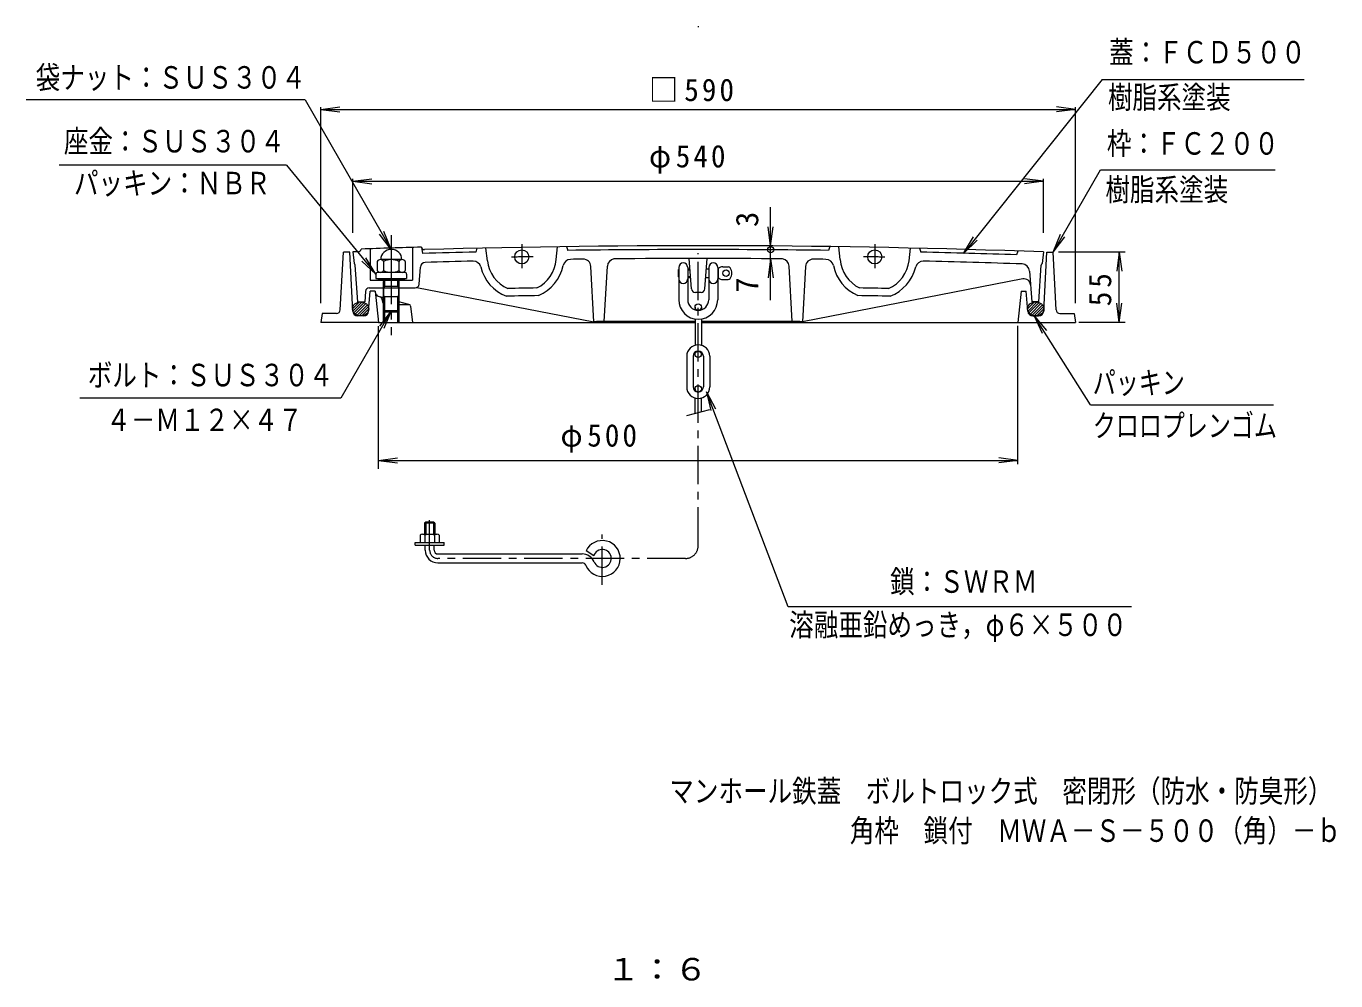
# Model space of a CAD drawing. Units: millimetres, scale not verified. Extents: x -589 to 461, y -801 to 845.
# Drawn here: x -578 to 446, y -801 to -54 of the extents above; entities that cross this region are included whole.
import ezdxf
from ezdxf.enums import TextEntityAlignment as Align

# ---------------------------------------------------------------- set-up
doc = ezdxf.new("R2010")
doc.units = ezdxf.units.MM
doc.header["$LTSCALE"] = 6
doc.header["$PDMODE"] = 32
doc.header["$PDSIZE"] = 4.8
doc.linetypes.add('CHAIN1', pattern=[8, 5, -1, 1, -1])
doc.linetypes.add('CHAIN2', pattern=[12, 9, -1, 1, -1])
for name, color, linetype, lineweight in [('B-1', 2, 'Continuous', 18), ('B-2', 3, 'Continuous', 18), ('B-3', 4, 'Continuous', 18), ('B-4', 7, 'Continuous', 18), ('B-5', 7, 'Continuous', 18), ('B-6', 6, 'Continuous', 18)]:
    doc.layers.add(name, color=color, linetype=linetype, lineweight=lineweight)
doc.layers.add('F-4_F-4ﾚｲﾔ', color=2, linetype='Continuous')
doc.layers.add('F-5_F-5ﾚｲﾔ', color=6, linetype='Continuous')
doc.styles.add('ＭＳ ゴシック', font='')
doc.styles.get('ＭＳ ゴシック').set_extended_font_data('MS Gothic')

msp = doc.modelspace()

# ---------------------------------------------------------------- linework, layer by layer
at = {"layer": 'B-1'}
for p, q in [((-332.059, -275.564), (-329.706, -230.408)), ((-324.707, -230.408), (-329.706, -230.408)), ((-322.397, -276.607), (-324.707, -230.408)), ((217.983, -276.607), (220.292, -230.408)), ((220.292, -230.408), (225.291, -230.408)), ((227.644, -275.564), (225.291, -230.408)), ((-309.936, -276.883), (-308.707, -260.908)), ((-304.707, -260.908), (-308.707, -260.908)), ((-298.207, -266.129), (-300.905, -265.405)), ((200.293, -260.908), (197.793, -285.408)), ((200.293, -260.908), (204.293, -260.908)), ((205.509, -276.715), (204.293, -260.908)), ((-322.479, -274.792), (-317.169, -269.482)), ((-322.171, -276.605), (-315.053, -269.488)), ((-321.409, -277.965), (-313.391, -269.947)), ((-320.345, -279.022), (-312.031, -270.708)), ((-319.011, -279.81), (-310.942, -271.74)), ((-317.381, -280.301), (-310.148, -273.068)), ((-315.323, -280.363), (-309.783, -274.824)), ((-298.505, -270.296), (-299.518, -266.515)), ((-298.207, -285.408), (-298.207, -275.407)), ((-297.206, -285.408), (-297.206, -276.407)), ((-287.206, -285.408), (-287.206, -276.407)), ((-286.207, -285.408), (-286.207, -275.407)), ((-277.064, -272.748), (-275.708, -285.408)), ((205.359, -274.765), (210.67, -269.455)), ((205.667, -276.578), (212.785, -269.461)), ((206.429, -277.938), (214.447, -269.92)), ((207.493, -278.995), (215.807, -270.682)), ((208.827, -279.783), (216.896, -271.713)), ((210.457, -280.274), (217.69, -273.041)), ((212.516, -280.336), (218.055, -274.797)), ((-346.207, -278.408), (-347.207, -285.408)), ((-302.207, -285.408), (-347.207, -285.408)), ((-335.055, -278.408), (-346.207, -278.408)), ((-313.911, -280.408), (-318.402, -280.408)), ((-302.205, -285.408), (-54.707, -285.408)), ((-49.707, -285.408), (242.793, -285.408)), ((209.497, -280.408), (213.988, -280.408))]:
    msp.add_line(p, q, dxfattribs=at)
at = {"layer": 'B-1', "linetype": 'CHAIN2'}
msp.add_line((-304.707, -260.908), (-302.207, -285.408), dxfattribs=at)
at = {"layer": 'B-1'}
for points in [[(-286.207, -271.408), (-278.555, -271.408), (-286.207, -269.352)], [(230.64, -278.408), (241.793, -278.408), (242.793, -285.408)]]:
    msp.add_lwpolyline(points, dxfattribs=at)
for centre, radius, start, end in [((-300.739, -261.408), 4, 172.81946, 267.61752), ((-300.967, -266.903), 1.5, 15.00046, 87.61754), ((-335.055, -275.408), 3, 270, 357.01639), ((-297.056, -269.908), 1.5, 195.00046, 219.88654), ((-278.555, -272.908), 1.5, 6.1163, 90), ((230.64, -275.408), 3, 182.98361, 270), ((-318.402, -276.408), 4, 182.86198, 270), ((-313.911, -276.408), 4, 270, 355.60158), ((209.497, -276.408), 4, 184.39842, 270), ((213.988, -276.408), 4, 270, 357.13802)]:
    msp.add_arc(centre, radius, start, end, dxfattribs=at)
for centre in [(-316.133, -274.908), (211.719, -274.908)]:
    msp.add_ellipse(centre, major_axis=(-6.349, 0), ratio=0.8662, dxfattribs=at)
at = {"layer": 'B-2', "linetype": 'CHAIN2'}
for p, q in [((-52.206, -53.704), (-52.206, -54.587)), ((-292.205, -217.274), (-292.205, -295.542)), ((-190.206, -224.252), (-190.206, -242.981)), ((85.794, -224.252), (85.794, -242.981))]:
    msp.add_line(p, q, dxfattribs=at)
at = {"layer": 'B-2'}
for p, q in [((-322.206, -230.317), (-321.206, -239.408)), ((-308.705, -227.842), (-308.705, -252.408)), ((-275.705, -226.785), (-275.705, -252.408)), ((-268.706, -226.58), (-267.706, -231.554)), ((-225.205, -227.452), (-226.205, -230.475)), ((-217.033, -237.269), (-218.206, -227.293)), ((-163.277, -236.279), (-162.206, -226.263)), ((-155.206, -226.163), (-154.206, -229.15)), ((-57.415, -259.182), (-59.206, -235.456)), ((-46.996, -259.182), (-45.206, -235.456)), ((50.795, -226.163), (49.795, -229.15)), ((58.866, -236.279), (57.795, -226.263)), ((112.622, -237.269), (113.794, -227.293)), ((120.794, -227.452), (121.794, -230.475)), ((197.794, -229.624), (196.794, -232.592)), ((217.794, -230.317), (216.794, -239.408)), ((-318.456, -269.408), (-320.373, -240.653)), ((-270.496, -255.634), (-269.477, -242.192)), ((-133.706, -284.902), (-136.134, -241.659)), ((-125.706, -284.819), (-123.27, -241.402)), ((21.295, -284.819), (18.859, -241.402)), ((31.723, -241.659), (29.294, -284.902)), ((206.911, -245.332), (208.545, -269.408)), ((214.045, -269.408), (215.962, -240.653)), ((-308.705, -252.408), (-275.705, -252.408)), ((-298.205, -252.408), (-298.205, -285.408)), ((-286.205, -252.408), (-286.205, -285.408)), ((201.698, -251.485), (29.294, -284.902)), ((-312.399, -261.205), (-312.956, -269.408)), ((-309.406, -258.408), (-273.487, -258.408)), ((-272.112, -258.074), (-133.706, -284.902)), ((-49.988, -261.956), (-54.423, -261.956)), ((-318.456, -269.408), (-312.956, -269.408)), ((214.045, -269.408), (208.545, -269.408)), ((-54.705, -284.819), (-125.706, -284.819)), ((21.295, -284.819), (-49.706, -284.819))]:
    msp.add_line(p, q, dxfattribs=at)
for centre in [(-190.206, -234.227), (85.794, -234.227)]:
    msp.add_circle(centre, 5.5, dxfattribs=at)
for centre, radius, start, end in [((-52.206, -7725.456), 7499.999, 92.03157, 92.0631), ((-318.17, -227.672), 2.5, 272.03175, 350.48706), ((-52.206, -7725.456), 7502, 91.65373, 92.01286), ((-266.272, -226.01), 2.5, 193.17671, 271.63541), ((-52.206, -7725.456), 7496.998, 91.32991, 91.64719), ((-52.206, -7725.456), 7499.999, 87.9369, 91.63503), ((-52.206, -7725.456), 7496.998, 89.22044, 90.77956), ((-52.206, -7725.456), 7489.999, 89.49545, 90.50455), ((-52.206, -7725.456), 7496.998, 88.09666, 88.67009), ((-321.869, -240.753), 1.5, 3.81369, 63.73802), ((-265.489, -242.494), 4, 91.63226, 175.66931), ((-52.206, -7725.456), 7489.999, 91.34659, 91.63263), ((-228.081, -243.522), 6, 13.7897, 91.34631), ((-190.206, -234.227), 33, 193.7897, 248.65976), ((-190.206, -234.227), 27, 186.47118, 246.25172), ((-190.206, -234.227), 27, 295.89024, 355.64087), ((-190.206, -234.227), 33, 293.47429, 348.321), ((-152.013, -242.121), 6, 90.76416, 168.32083), ((-52.206, -7725.456), 7489.999, 90.68842, 90.76413), ((-142.124, -241.996), 6, 3.21428, 90.68835), ((-117.28, -241.738), 6, 98.37747, 176.79001), ((12.869, -241.738), 6, 3.20999, 81.62253), ((37.713, -241.996), 6, 89.31165, 176.78572), ((-52.206, -7725.456), 7489.999, 89.23587, 89.31158), ((47.602, -242.121), 6, 11.67917, 89.23584), ((85.794, -234.227), 33, 191.679, 246.52571), ((85.794, -234.227), 27, 184.35913, 244.10976), ((85.794, -234.227), 27, 293.74828, 353.52882), ((85.794, -234.227), 33, 291.34024, 346.2103), ((123.671, -243.522), 6, 88.65369, 166.2103), ((-52.206, -7725.456), 7489.999, 88.06172, 88.65341), ((200.925, -245.738), 6, 3.88118, 88.06166), ((217.458, -240.753), 1.5, 116.26198, 176.18631), ((-273.487, -255.408), 3, 270, 355.66893), ((202.65, -256.393), 5, 3.88101, 100.97028), ((-309.406, -261.408), 3, 90, 176.11812), ((-52.206, -7725.456), 7461.999, 90.95871, 91.1519), ((-52.206, -7725.456), 7467.998, 90.96834, 91.14226), ((-54.423, -258.956), 3, 184.31636, 270), ((-49.988, -258.956), 3, 270, 355.68369), ((-52.206, -7725.456), 7461.999, 88.8481, 89.04129), ((-52.206, -7725.456), 7467.998, 88.85774, 89.03166), ((-52.206, -7725.456), 7440.999, 90.56596, 90.62756), ((-52.206, -7725.456), 7440.999, 89.37244, 89.43404)]:
    msp.add_arc(centre, radius, start, end, dxfattribs=at)
at = {"layer": 'B-2', "linetype": 'CHAIN2'}
for start, end in [(90.98744, 91.11569), (88.88431, 89.01256)]:
    msp.add_arc((-52.206, -7725.456), 7492.499, start, end, dxfattribs=at)
at = {"layer": 'B-3', "linetype": 'CHAIN1'}
for p, q in [((-52.206, -460.128), (-52.206, -231.269)), ((-262.206, -463.628), (-262.206, -440.083)), ((-127.206, -490.76), (-127.206, -451.472)), ((-62.206, -470.128), (-255.706, -470.128))]:
    msp.add_line(p, q, dxfattribs=at)
at = {"layer": 'B-3', "color": 2}
for p, q in [((-303.155, -237.722), (-303.155, -244.894)), ((-283.705, -236.308), (-300.705, -236.308)), ((-298.205, -237.722), (-298.205, -244.894)), ((-286.205, -237.722), (-286.205, -244.894)), ((-281.255, -237.722), (-281.255, -244.894))]:
    msp.add_line(p, q, dxfattribs=at)
at = {"layer": 'B-3'}
for p, q in [((-67.955, -244.456), (-67.455, -243.956)), ((-67.955, -244.456), (-67.955, -249.456)), ((-67.955, -244.456), (-67.455, -244.456)), ((-67.455, -242.456), (-67.455, -267.706)), ((-60.455, -242.456), (-60.455, -267.706)), ((-60.455, -243.456), (-58.602, -243.456)), ((-60.455, -244.456), (-58.526, -244.456)), ((-45.809, -243.456), (-43.956, -243.456)), ((-43.956, -242.456), (-43.956, -267.706)), ((-36.956, -242.456), (-36.956, -267.706)), ((-36.956, -243.456), (-36.526, -243.456)), ((-36.526, -243.456), (-36.526, -250.456)), ((-32.956, -241.956), (-28.897, -241.956)), ((-304.205, -247.808), (-304.205, -251.108)), ((-304.205, -251.108), (-280.205, -251.108)), ((-281.705, -246.308), (-302.706, -246.308)), ((-298.206, -276.408), (-298.206, -253.408)), ((-297.206, -257.407), (-297.206, -252.408)), ((-287.206, -257.406), (-287.206, -252.408)), ((-280.205, -247.808), (-280.205, -251.108)), ((-67.955, -249.456), (-67.455, -249.956)), ((-67.955, -249.456), (-67.455, -249.456)), ((-60.455, -249.456), (-58.149, -249.456)), ((-60.455, -250.456), (-58.073, -250.456)), ((-46.338, -250.456), (-43.956, -250.456)), ((-36.956, -250.456), (-36.526, -250.456)), ((-32.956, -251.956), (-28.897, -251.956)), ((-286.206, -257.407), (-298.206, -257.407)), ((-297.206, -257.407), (-298.206, -258.408)), ((-297.206, -265.407), (-298.206, -264.407)), ((-286.206, -265.407), (-298.206, -265.407)), ((-297.206, -277.408), (-297.206, -265.407)), ((-287.206, -277.408), (-287.206, -265.407)), ((-287.205, -257.407), (-286.205, -258.408)), ((-287.205, -265.407), (-286.205, -264.407)), ((-54.705, -273.456), (-54.705, -275.569)), ((-49.706, -273.456), (-49.706, -275.569)), ((-287.206, -277.408), (-297.206, -277.408)), ((-54.705, -282.75), (-54.705, -303.311)), ((-49.706, -282.75), (-49.706, -303.311)), ((-61.205, -311.956), (-61.205, -335.956)), ((-56.206, -311.956), (-56.206, -335.956)), ((-54.705, -310.456), (-54.705, -308.834)), ((-49.706, -310.456), (-49.706, -308.834)), ((-48.205, -311.956), (-48.205, -335.956)), ((-43.206, -311.956), (-43.206, -335.956)), ((-54.705, -337.456), (-54.705, -339.079)), ((-49.706, -337.456), (-49.706, -339.079)), ((-54.705, -356.626), (-54.705, -344.602)), ((-49.706, -355.287), (-49.706, -344.602)), ((-61.205, -358.368), (-43.206, -353.545)), ((-265.206, -441.628), (-266.206, -442.628)), ((-258.206, -442.628), (-266.206, -442.628)), ((-266.206, -442.628), (-266.206, -451.128)), ((-259.206, -441.628), (-265.206, -441.628)), ((-265.206, -441.628), (-265.206, -451.128)), ((-258.206, -442.628), (-259.206, -441.628)), ((-259.206, -441.628), (-259.206, -451.128)), ((-258.206, -442.628), (-258.206, -451.128)), ((-273.456, -459.628), (-250.956, -459.628)), ((-269.706, -451.85), (-269.706, -457.628)), ((-267.829, -451.128), (-256.582, -451.128)), ((-265.953, -451.85), (-265.953, -457.628)), ((-265.706, -463.628), (-265.706, -459.628)), ((-258.705, -463.628), (-258.705, -459.628)), ((-258.458, -451.85), (-258.458, -457.628)), ((-254.706, -451.85), (-254.706, -457.628)), ((-250.956, -459.628), (-250.956, -457.628)), ((-255.705, -466.628), (-142.914, -466.628)), ((-133.934, -468.197), (-139.894, -464.213)), ((-255.706, -473.628), (-142.914, -473.628))]:
    msp.add_line(p, q, dxfattribs=at)
for points in [[(-287.206, -277.408), (-286.206, -276.408), (-286.206, -253.408)], [(-286.206, -276.408), (-298.206, -276.408), (-297.206, -277.408)], [(-273.456, -459.628), (-273.456, -457.628), (-250.956, -457.628)]]:
    msp.add_lwpolyline(points, dxfattribs=at)
for centre in [(-30.456, -246.956), (-52.206, -273.456), (-52.206, -310.456), (-52.206, -337.456)]:
    msp.add_circle(centre, 2.5, dxfattribs=at)
at = {"layer": 'B-3', "color": 2}
for centre, radius, start, end in [((-300.68, -239.18), 2.873, 30.49951, 149.50049), ((-300.68, -243.436), 2.873, 210.49951, 329.50049), ((-292.205, -249.74), 13.433, 63.46959, 116.53041), ((-292.205, -232.876), 13.433, 243.46959, 296.53041), ((-283.731, -243.436), 2.873, 210.49951, 329.50049), ((-283.73, -239.18), 2.873, 30.49951, 149.50049)]:
    msp.add_arc(centre, radius, start, end, dxfattribs=at)
at = {"layer": 'B-3'}
for centre, radius, start, end in [((-63.956, -242.456), 3.5, 0, 180), ((-40.455, -242.456), 3.5, 0, 180), ((-32.956, -246.956), 5, 90, 135.57204), ((-28.897, -243.956), 2, 34.84969, 90), ((-33.205, -246.956), 7.25, 325.15024, 34.84976), ((-302.706, -247.808), 1.5, 90, 180), ((-281.705, -247.808), 1.5, 0, 90), ((-63.956, -251.456), 3.5, 180, 0), ((-40.455, -251.456), 3.5, 180, 0), ((-32.956, -246.956), 5, 224.42796, 270), ((-28.897, -249.956), 2, 270, 325.15031), ((-52.206, -267.706), 15.25, 180, 0), ((-52.206, -267.706), 8.25, 180, 0), ((-52.206, -311.956), 9, 0, 180), ((-52.206, -311.956), 4, 0, 180), ((-52.206, -335.956), 9, 180, 0), ((-52.206, -335.956), 4, 180, 0), ((-267.829, -453.928), 2.8, 47.92557, 132.07463), ((-262.206, -461.218), 10.089, 68.19786, 111.80214), ((-256.582, -453.928), 2.8, 47.92572, 132.07428), ((-127.206, -470.128), 14, 202.47946, 155.00504), ((-255.706, -463.628), 10, 180, 270), ((-255.705, -463.628), 3, 180, 270), ((-142.914, -476.628), 10, 22.47954, 90), ((-127.206, -470.128), 7, 202.47919, 163.98383), ((-142.914, -476.628), 3, 22.48038, 90)]:
    msp.add_arc(centre, radius, start, end, dxfattribs=at)
at = {"layer": 'B-3', "linetype": 'CHAIN1'}
for centre, radius, start, end in [((-62.206, -460.128), 10, 270, 0), ((-255.706, -463.628), 6.5, 180, 270)]:
    msp.add_arc(centre, radius, start, end, dxfattribs=at)
at = {"layer": 'B-3', "color": 2}
msp.add_ellipse((-292.205, -236.308), major_axis=(8.25, 0), ratio=0.9696, start_param=6.28318531, end_param=9.42477796, dxfattribs=at)
at = {"layer": 'B-4'}
for p, q in [((-347.209, -118.778), (-332.338, -116.82)), ((-347.209, -270.407), (-347.209, -116.978)), ((-347.209, -118.778), (242.791, -118.778)), ((-347.209, -118.778), (-332.338, -120.736)), ((242.791, -118.778), (227.92, -116.82)), ((242.791, -118.778), (227.92, -120.736)), ((242.791, -270.407), (242.791, -116.978)), ((-322.209, -174.972), (-307.337, -173.014)), ((-322.209, -215.317), (-322.209, -173.172)), ((217.791, -174.972), (202.92, -173.014)), ((217.791, -215.317), (217.791, -173.172)), ((-322.209, -174.972), (217.791, -174.972)), ((-322.209, -174.972), (-307.337, -176.93)), ((217.791, -174.972), (202.92, -176.93)), ((4.418, -268.184), (4.418, -195.322)), ((4.418, -225.67), (2.46, -210.798)), ((4.418, -225.67), (6.376, -210.798)), ((281.639, -230.407), (229.442, -230.407)), ((277.046, -230.407), (275.088, -245.279)), ((277.046, -230.407), (279.004, -245.279)), ((277.046, -285.408), (277.046, -230.407)), ((4.418, -235.67), (2.46, -250.541)), ((4.418, -235.67), (6.376, -250.541)), ((277.046, -285.408), (275.088, -270.536)), ((277.046, -285.408), (279.004, -270.536)), ((281.639, -285.408), (245.31, -285.408)), ((-302.206, -400.051), (-302.206, -288.429)), ((197.794, -396.327), (197.794, -288.265)), ((-302.206, -393.403), (-287.334, -391.446)), ((-302.206, -393.403), (197.794, -393.403)), ((-302.206, -393.403), (-287.334, -395.361)), ((197.794, -393.403), (182.923, -391.446)), ((197.794, -393.403), (182.923, -395.361))]:
    msp.add_line(p, q, dxfattribs=at)
msp.add_point((4.418, -228.67), dxfattribs=at)
at = {"layer": 'B-5'}
for p, q in [((263.534, -95.396), (421.636, -95.396)), ((-359.505, -111.371), (-577.703, -111.371)), ((-359.505, -111.371), (-292.205, -228.309)), ((-374.081, -162.514), (-551.945, -162.514)), ((225.291, -230.408), (262.408, -166.119)), ((262.408, -166.119), (398.912, -166.119)), ((-292.205, -228.309), (-297.927, -214.443)), ((-292.205, -228.309), (-301.32, -216.396)), ((155.232, -231.433), (166.026, -221.018)), ((225.291, -230.408), (231.031, -216.55)), ((225.291, -230.408), (234.422, -218.508)), ((-304.205, -247.808), (-312.115, -235.063)), ((-292.205, -276.407), (-331.618, -344.672)), ((-292.205, -276.407), (-301.337, -288.308)), ((-292.205, -276.407), (-297.946, -290.265)), ((210.457, -280.274), (216.757, -293.886)), ((-331.618, -344.672), (-535.749, -344.672)), ((-45.822, -339.799), (-38.711, -353.007)), ((254.511, -349.868), (397.641, -349.868)), ((286.546, -507.924), (18.037, -507.924))]:
    msp.add_line(p, q, dxfattribs=at)
for points in [[(263.534, -95.396), (155.232, -231.433), (162.963, -218.579)], [(-374.081, -162.514), (-304.205, -247.808), (-315.145, -237.545)], [(254.511, -349.868), (210.457, -280.274), (220.066, -291.792)], [(18.037, -507.924), (-45.822, -339.799), (-42.371, -354.397)]]:
    msp.add_lwpolyline(points, dxfattribs=at)
at = {"layer": 'B-6'}
msp.add_line((-302.755, -251.408), (-281.655, -251.408), dxfattribs=at)
for points in [[(-302.755, -251.108), (-302.755, -251.408), (-301.705, -252.408), (-282.705, -252.408)], [(-281.655, -251.108), (-281.655, -251.408), (-282.705, -252.408)]]:
    msp.add_lwpolyline(points, dxfattribs=at)

# ---------------------------------------------------------------- texts
at = {"layer": 'B-4', "color": 2, "style": 'ＭＳ ゴシック'}
for s, p in [('3', (0.029, -210.835)), ('7', (0.029, -262.312))]:
    msp.add_text(s, height=17.6, rotation=90, dxfattribs=at).set_placement(p, align=Align.BOTTOM_LEFT)
at = {"layer": 'B-4', "color": 2, "char_height": 17.6, "attachment_point": 7, "style": 'ＭＳ ゴシック'}
for s, insert in [('\\T1.21;\\W0.95;□590', (-90.709, -112.778)), ('\\T1.21;\\W0.95;φ540', (-90.709, -168.972)), ('\\T1.21;\\W0.95;φ500', (-159.892, -387.403))]:
    msp.add_mtext(s, dxfattribs=dict(at, insert=insert))
at = {"layer": 'B-4', "color": 2, "insert": (271.046, -272.782), "char_height": 17.6, "attachment_point": 7, "rotation": 90, "style": 'ＭＳ ゴシック'}
msp.add_mtext('\\T1.27;\\W0.95;55', dxfattribs=at)
at = {"layer": 'B-5', "color": 6, "style": 'ＭＳ ゴシック'}
for s, width, p in [('蓋：ＦＣＤ５００', 0.8, (269.114, -88.13)), ('袋ナット：ＳＵＳ３０４', 0.8, (-570.26, -107.854)), ('樹脂系塗装', 0.8, (268.15, -123.379)), ('座金：ＳＵＳ３０４', 0.8, (-548.237, -157.738)), ('枠：ＦＣ２００', 0.8, (267.349, -159.52)), ('パッキン：ＮＢＲ', 0.8, (-540.371, -190.572)), ('樹脂系塗装', 0.8, (266.179, -195.64)), ('ボルト：ＳＵＳ３０４', 0.8, (-529.545, -340.717)), ('パッキン', 0.75, (256.292, -346.665)), ('４－Ｍ１２×４７', 0.8, (-515.096, -375.825)), ('クロロプレンゴム', 0.75, (256.292, -380.284)), ('鎖：ＳＷＲＭ', 0.8, (97.871, -502.309)), ('溶融亜鉛めっき，φ６×５００', 0.8, (18.946, -536.119))]:
    msp.add_text(s, height=17.6, dxfattribs=dict(at, width=width)).set_placement(p, align=Align.BOTTOM_LEFT)
at = {"layer": 'F-4_F-4ﾚｲﾔ', "style": 'ＭＳ ゴシック', "width": 1.1}
msp.add_text('１：６', height=17.6, dxfattribs=at).set_placement((-123.973, -805.571), align=Align.BOTTOM_LEFT)
at = {"layer": 'F-5_F-5ﾚｲﾔ', "style": 'ＭＳ ゴシック', "width": 0.8}
for s, p in [('マンホール鉄蓋\u3000ボルトロック式\u3000密閉形（防水・防臭形）', (-74.804, -666.177)), ('角枠\u3000鎖付\u3000ＭＷＡ－Ｓ－５００（角）－ｂ', (66.347, -697.178))]:
    msp.add_text(s, height=17.6, dxfattribs=at).set_placement(p, align=Align.BOTTOM_LEFT)

doc.saveas('drawing.dxf')
